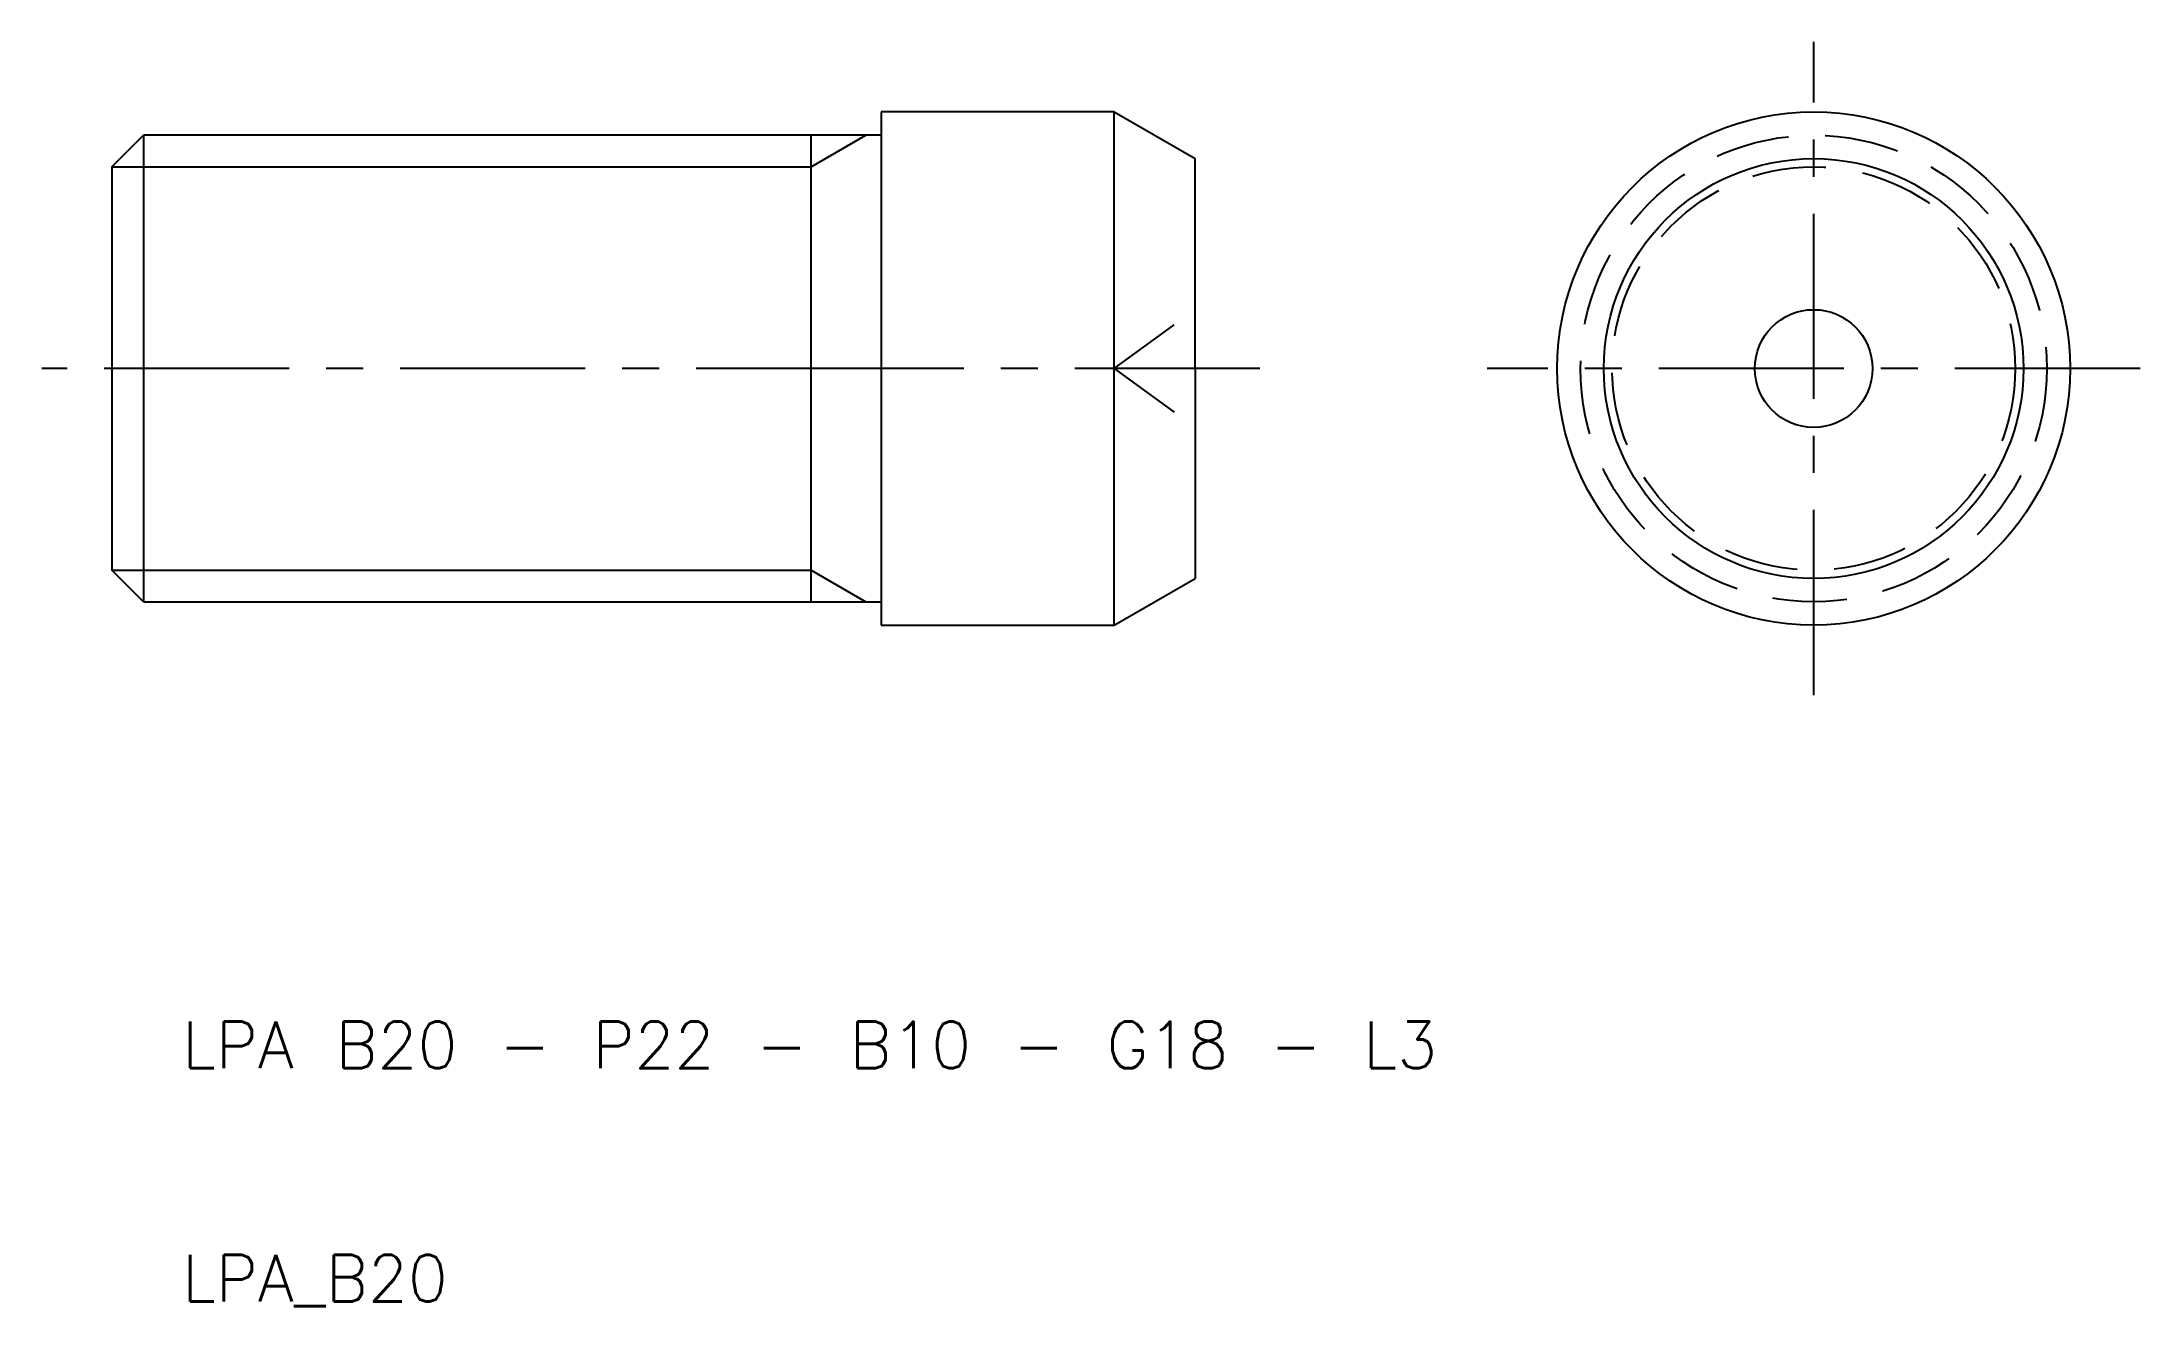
# Model space of a CAD drawing. Extents: x 14 to 104, y 9.8 to 64.
import ezdxf

# ---------------------------------------------------------------- set-up
doc = ezdxf.new("R2010")
doc.units = 0
doc.header["$LTSCALE"] = 0.25
doc.linetypes.add('CENTER', pattern=[50.8, 31.75, -6.35, 6.35, -6.35])
doc.linetypes.add('DASHED', pattern=[19.05, 12.7, -6.35])
doc.layers.get('0').update_dxf_attribs({"linetype": 'CONTINUOUS'})
doc.layers.add('CENTER', color=1, linetype='CENTER')
doc.styles.get("Standard").update_dxf_attribs({"font": 'txt.shx'})

msp = doc.modelspace()

# ---------------------------------------------------------------- linework, layer by layer
for p, q in [((50, 61), (50, 39)), ((60, 61), (50, 61)), ((60, 39), (60, 61)), ((60, 61), (63.464, 59)), ((17, 58.647), (18.353, 60)), ((18.353, 60), (18.353, 40)), ((50, 60), (18.353, 60)), ((47, 40), (47, 60)), ((17, 58.647), (17, 41.353)), ((63.464, 50), (63.464, 59)), ((63.464, 50), (63.464, 41)), ((18.353, 40), (17, 41.353)), ((60, 39), (63.464, 41)), ((18.353, 40), (50, 40)), ((50, 39), (60, 39))]:
    msp.add_line(p, q)
at = {"color": 3}
for p, q in [((47, 58.647), (49.343, 60)), ((17, 58.647), (47, 58.647)), ((17, 41.353), (47, 41.353)), ((47, 41.353), (49.343, 40))]:
    msp.add_line(p, q, dxfattribs=at)
at = {"color": 3, "linetype": 'DASHED'}
for q in [(63.464, 52.524), (63.464, 47.476)]:
    msp.add_line((60, 50), q, dxfattribs=at)
for radius in [11, 9, 2.524]:
    msp.add_circle((90, 50), radius)
for radius in [10, 8.647]:
    msp.add_circle((90, 50), radius, dxfattribs=at)
at = {"layer": 'CENTER', "color": 1, "linetype": 'CENTER'}
for p, q in [((90, 36), (90, 64)), ((50, 50), (14, 50)), ((66.242, 50), (50, 50)), ((104, 50), (76, 50))]:
    msp.add_line(p, q, dxfattribs=at)

# ---------------------------------------------------------------- texts
for s, p in [('LPA B20 - P22 - B10 - G18 - L3', (20.008, 20)), ('LPA_B20', (20.008, 10))]:
    msp.add_text(s, height=2).set_placement(p)

doc.saveas('drawing.dxf')
